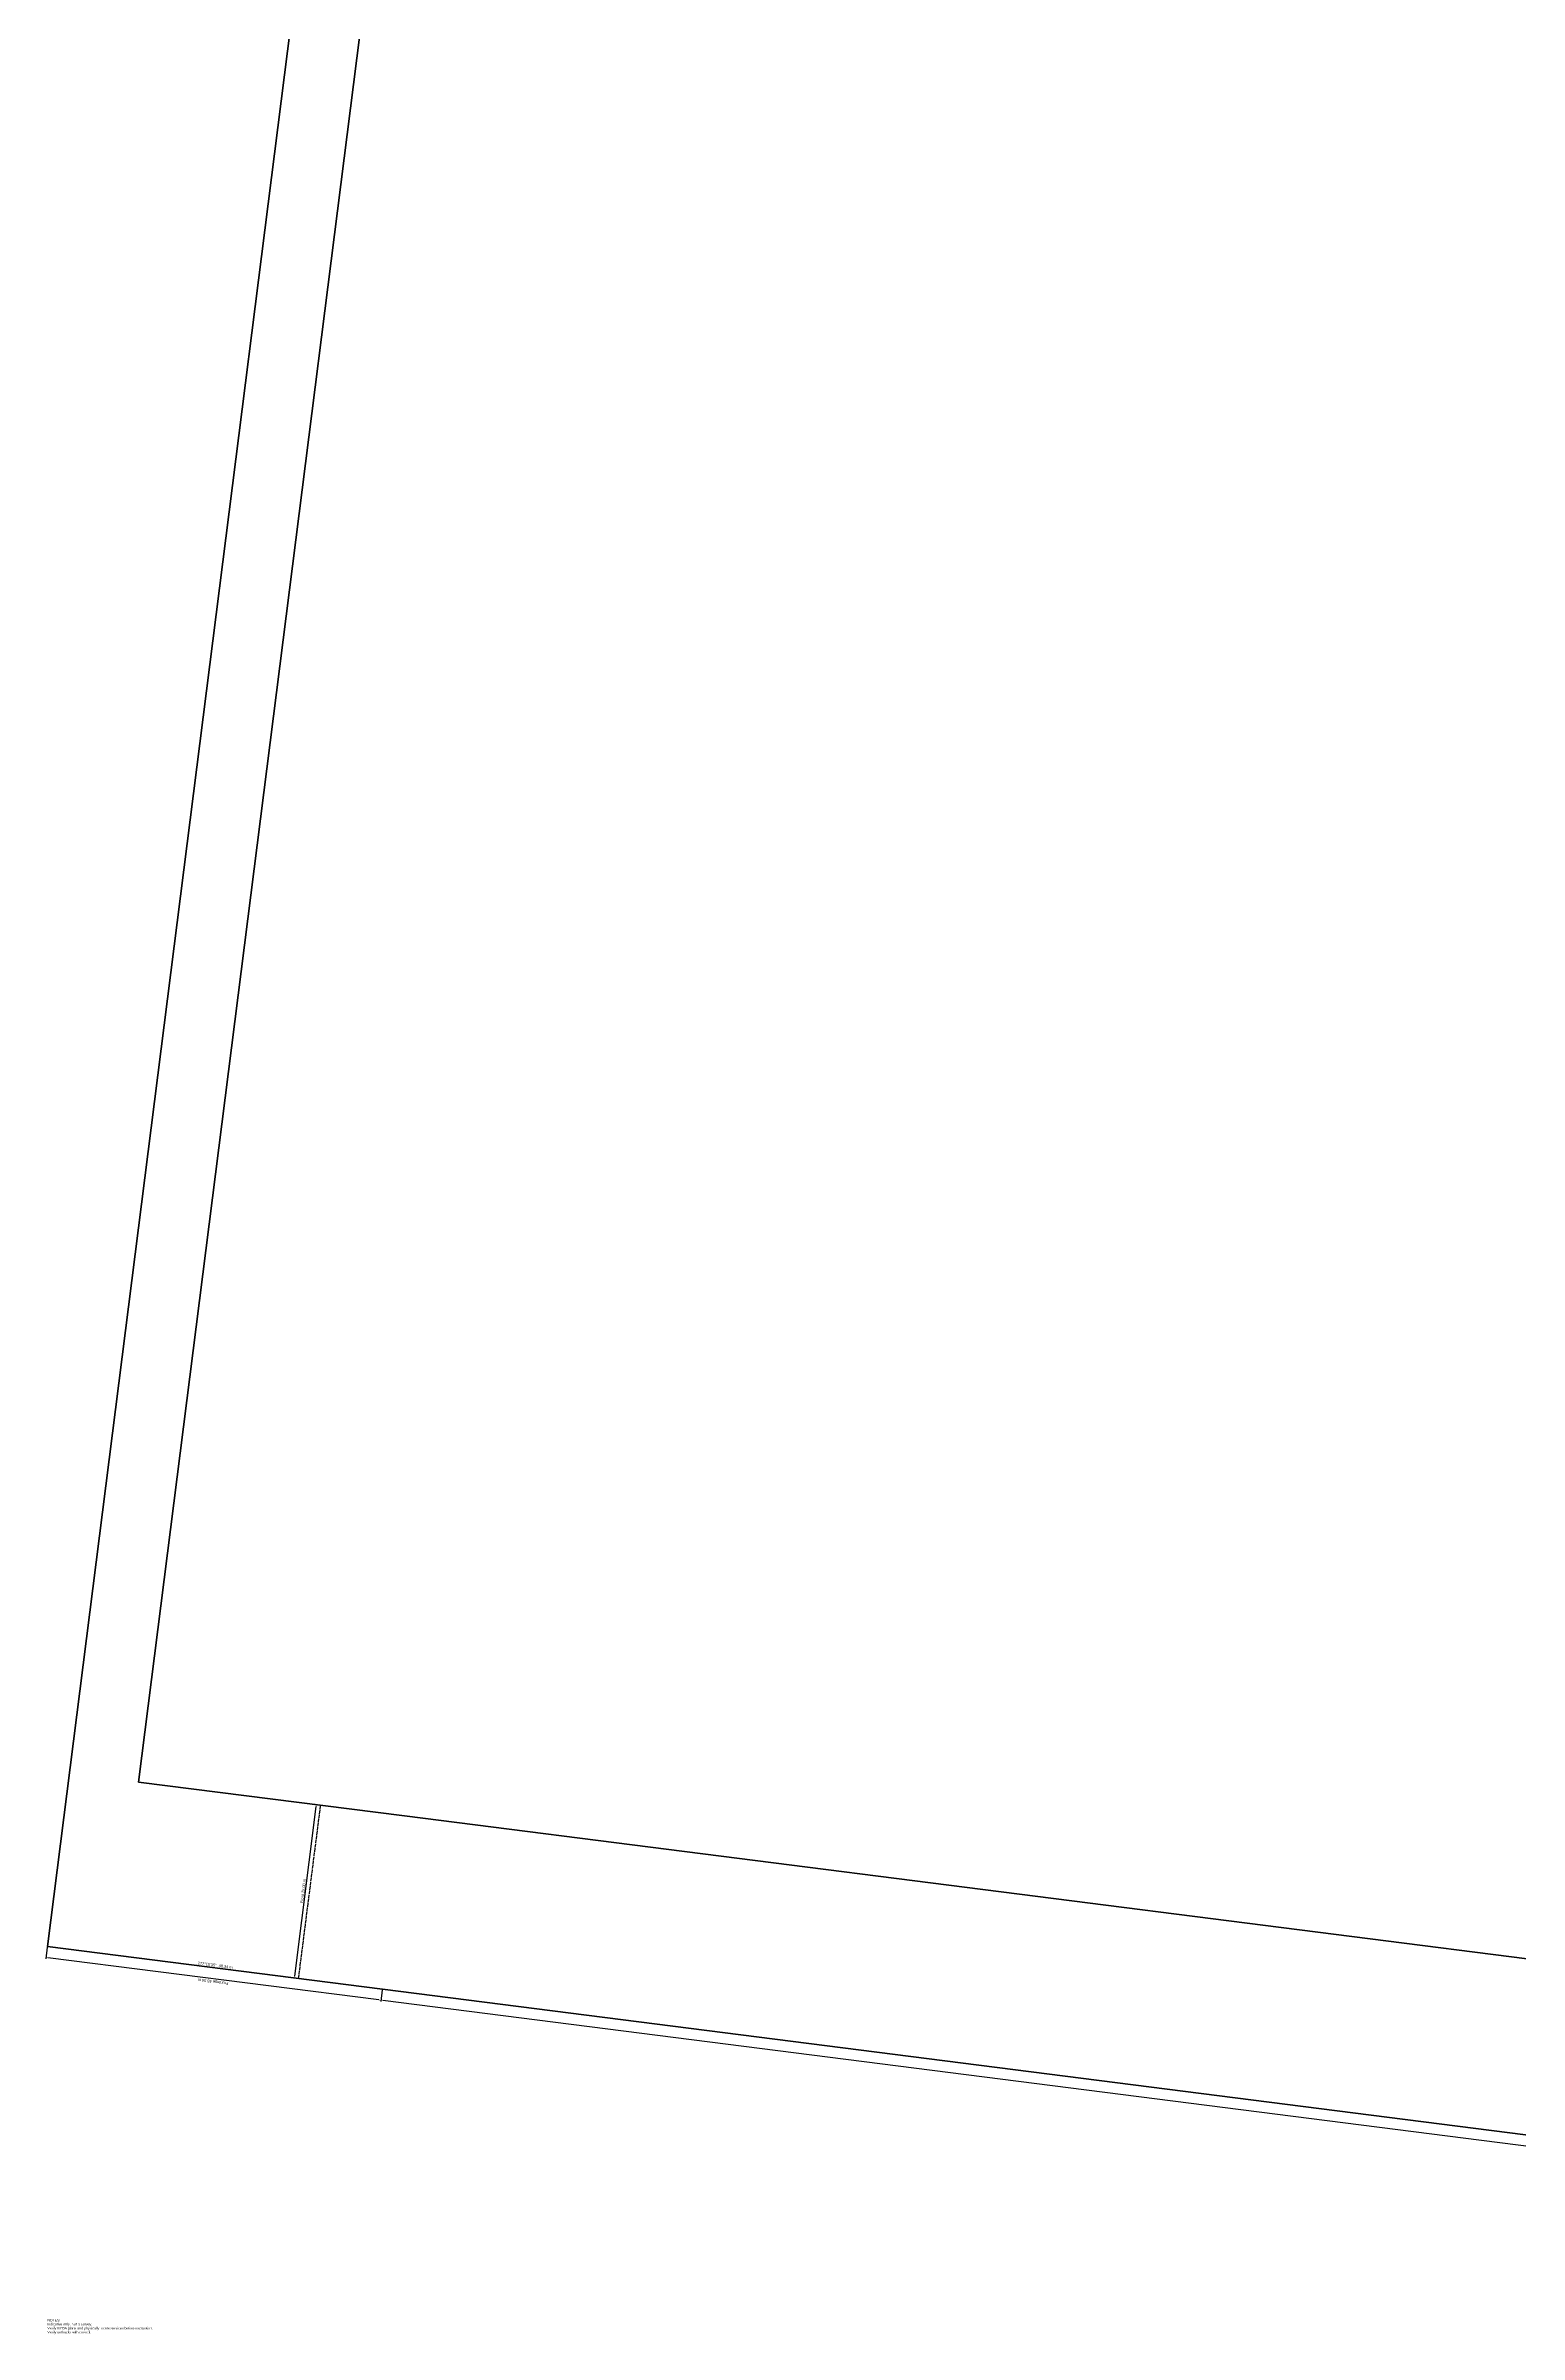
# Model space of a CAD drawing. Header units: metres. Extents: x 227626 to 228185, y 6571810 to 6573120.
# Drawn here: x 227625.5 to 227836.4, y 6571810.1 to 6572137.6 of the extents above; entities that cross this region are included whole.
import ezdxf
from ezdxf.enums import TextEntityAlignment as Align

# ---------------------------------------------------------------- set-up
doc = ezdxf.new("R2010")
doc.units = ezdxf.units.M
doc.header["$LTSCALE"] = 0.8
doc.linetypes.add('DASHED2', pattern=[0.762, 0.635, -0.127])
for name, color, linetype, lineweight in [('C-ANNO-BRNG', 7, 'CONTINUOUS', 18), ('C-ANNO-DIMS', 4, 'CONTINUOUS', 18), ('C-ANNO-NOTE', 7, 'CONTINUOUS', 18), ('C-PROP-BDY', 3, 'CONTINUOUS', 50), ('C-ZONE-ENVL', 1, 'CONTINUOUS', 35), ('C-ZONE-SBAK', 1, 'DASHED2', 25)]:
    doc.layers.add(name, color=color, linetype=linetype, lineweight=lineweight)
doc.styles.add('JCE', font='arial.ttf')
doc.dimstyles.new('JCE', dxfattribs={"dimtxt": 0.4, "dimasz": 0.28, "dimexe": 0.2, "dimexo": 0.12, "dimgap": 0.14, "dimtad": 1, "dimzin": 0, "dimtxsty": 'JCE', "dimcen": 0, "dimclrd": 256, "dimclre": 256, "dimclrt": 256, "dimazin": 3, "dimtfac": 1, "dimtmove": 0, "dimatfit": 3, "dimlwd": -1, "dimlwe": -1})

msp = doc.modelspace()

# ---------------------------------------------------------------- linework, layer by layer
at = {"layer": 'C-PROP-BDY'}
msp.add_lwpolyline([(228184.963, 6573064.691), (227784.609, 6573119.999), (227625.752, 6571865.579), (227673.703, 6571859.47), (228025.267, 6571814.673)], close=True, dxfattribs=at)
at = {"layer": 'C-ZONE-ENVL'}
msp.add_lwpolyline([(227676.862, 6571884.27), (227638.813, 6571889.118), (227793.259, 6573108.709), (228173.789, 6573056.14), (228018.517, 6571840.747)], close=True, dxfattribs=at)
at = {"layer": 'C-ZONE-SBAK'}
msp.add_line((227661.715, 6571860.997), (227664.874, 6571885.797), dxfattribs=at)

# ---------------------------------------------------------------- texts
at = {"layer": 'C-ANNO-BRNG', "style": 'JCE'}
msp.add_text('277°15\'35"  48.34 m', height=0.4, rotation=-7.26, dxfattribs=at).set_placement((227649.775, 6571862.902), align=Align.MIDDLE_CENTER)
at = {"layer": 'C-ANNO-NOTE', "style": 'JCE'}
for s, p in [('Verify BYDA plans and physically locate services before excavation.', (227625.752, 6571811.121)), ('Verify setbacks with council.', (227625.752, 6571810.545)), ('NOTES:', (227625.752, 6571812.273)), ('Indicative only. Not a survey.', (227625.752, 6571811.697))]:
    msp.add_text(s, height=0.36, dxfattribs=at).set_placement(p, align=Align.TOP_LEFT)

# ---------------------------------------------------------------- dimensions: what is measured, and where the dimension line sits
at = {"layer": 'C-ANNO-DIMS'}
for base, p1, p2, angle, text in [((227661.12, 6571861.073), (227661.715, 6571860.997), (227664.874, 6571885.797), 82.74027, 'Front 25.00 m'), ((227673.501, 6571857.883), (227673.703, 6571859.47), (227625.752, 6571865.579), 172.74027, 'Frontage 48.34 m'), ((228025.065, 6571813.086), (228025.267, 6571814.673), (227673.703, 6571859.47), 172.73837, 'Frontage 354.41 m')]:
    msp.add_linear_dim(base=base, p1=p1, p2=p2, angle=angle, text=text, dimstyle='JCE', dxfattribs=at).render()

doc.saveas('drawing.dxf')
